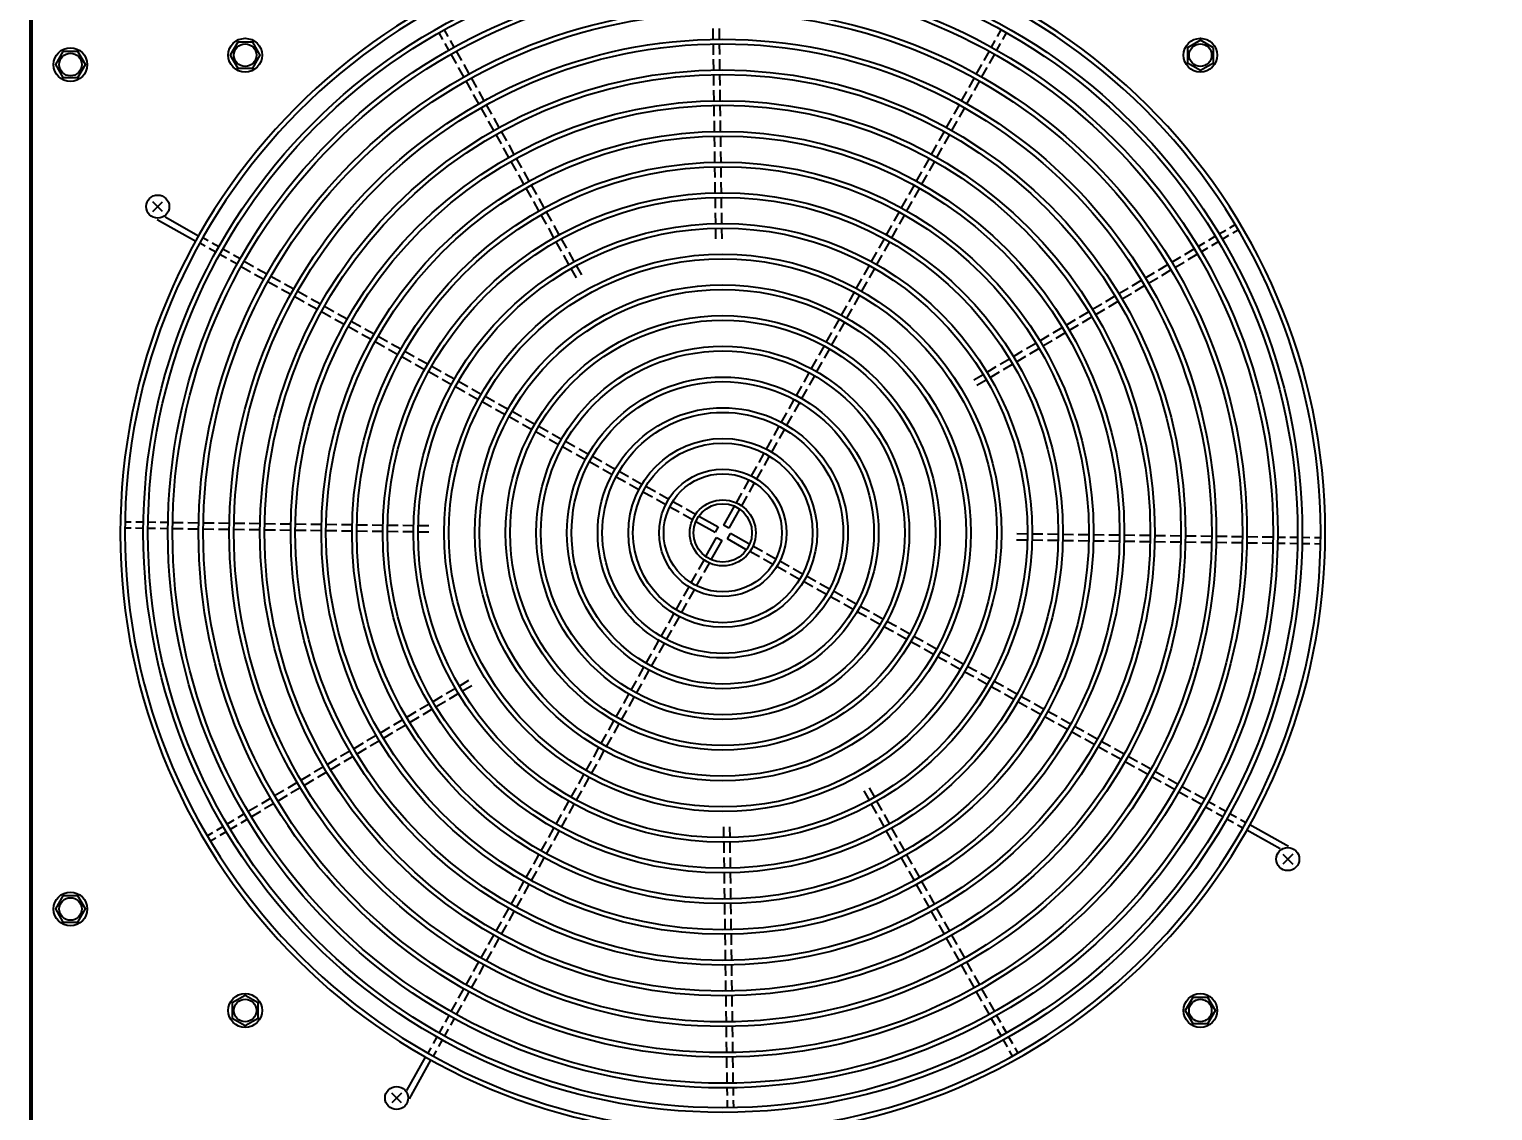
# Model space of a CAD drawing. Header units: millimetres. Extents: x -15161 to 10473752, y -72817 to 33960.
# Drawn here: x 73892.4 to 73987.8, y -45313.4 to -45243 of the extents above; entities that cross this region are included whole.
import ezdxf
from ezdxf import colors
from ezdxf.entities.mleader import LeaderData, LeaderLine
from ezdxf.enums import TextEntityAlignment as Align
from ezdxf.math import Vec2, Vec3

# ---------------------------------------------------------------- set-up
doc = ezdxf.new("R2010")
doc.units = ezdxf.units.MM
doc.styles.get("Standard").update_dxf_attribs({"font": 'arial.ttf'})

# ---------------------------------------------------------------- blocks, each defined once
blk = doc.blocks.new('NAILU')
at = {"linetype": 'ByBlock'}
for p, q in [((1.06, -1.06), (-1.06, 1.06)), ((-1.06, -1.06), (1.06, 1.06))]:
    blk.add_line(p, q, dxfattribs=at)
blk.add_circle((0, 0), 2.5, dxfattribs=at)
blk = doc.blocks.new('機組圖灰底')
at = {"color": 8}
for p, q in [((82695.561, -33417.674), (82695.561, -33327.874)), ((82695.681, -33417.654), (82695.681, -33327.894)), ((82722.796, -33343.441), (82722.552, -33343.005)), ((82740.065, -33343.63), (82740.056, -33342.93)), ((82740.465, -33343.625), (82740.456, -33342.925)), ((82758.567, -33343.442), (82758.811, -33343.006)), ((82722.447, -33343.637), (82722.203, -33343.2)), ((82722.838, -33344.335), (82722.594, -33343.898)), ((82723.187, -33344.139), (82722.943, -33343.703)), ((82740.078, -33344.63), (82740.069, -33343.93)), ((82740.478, -33344.625), (82740.468, -33343.925)), ((82758.176, -33344.14), (82758.42, -33343.704)), ((82758.525, -33344.335), (82758.769, -33343.899)), ((82758.916, -33343.638), (82759.16, -33343.201)), ((82723.327, -33345.207), (82722.985, -33344.596)), ((82723.676, -33345.012), (82723.334, -33344.401)), ((82740.091, -33345.63), (82740.081, -33344.93)), ((82740.49, -33345.625), (82740.481, -33344.925)), ((82758.028, -33344.401), (82757.685, -33345.012)), ((82758.377, -33344.596), (82758.034, -33345.207)), ((82723.816, -33346.08), (82723.473, -33345.469)), ((82724.165, -33345.884), (82723.822, -33345.273)), ((82740.103, -33346.63), (82740.094, -33345.93)), ((82740.503, -33346.625), (82740.494, -33345.925)), ((82757.539, -33345.273), (82757.197, -33345.884)), ((82757.888, -33345.469), (82757.546, -33346.08)), ((82724.304, -33346.952), (82723.962, -33346.341)), ((82724.653, -33346.756), (82724.311, -33346.146)), ((82757.05, -33346.146), (82756.708, -33346.756)), ((82757.399, -33346.341), (82757.057, -33346.952)), ((82724.793, -33347.824), (82724.451, -33347.214)), ((82725.142, -33347.629), (82724.8, -33347.018)), ((82740.116, -33347.63), (82740.107, -33346.93)), ((82740.516, -33347.625), (82740.507, -33346.925)), ((82756.561, -33347.018), (82756.219, -33347.629)), ((82756.91, -33347.214), (82756.568, -33347.824)), ((82725.282, -33348.697), (82724.94, -33348.086)), ((82725.631, -33348.501), (82725.289, -33347.891)), ((82726.12, -33349.374), (82725.777, -33348.763)), ((82740.129, -33348.63), (82740.12, -33347.93)), ((82740.529, -33348.625), (82740.52, -33347.925)), ((82755.584, -33348.763), (82755.242, -33349.374)), ((82756.073, -33347.891), (82755.73, -33348.501)), ((82756.422, -33348.086), (82756.079, -33348.697)), ((82725.771, -33349.569), (82725.428, -33348.959)), ((82726.608, -33350.246), (82726.266, -33349.636)), ((82740.142, -33349.63), (82740.133, -33348.93)), ((82740.542, -33349.625), (82740.533, -33348.925)), ((82755.095, -33349.636), (82754.753, -33350.246)), ((82755.933, -33348.959), (82755.591, -33349.569)), ((82726.259, -33350.442), (82725.917, -33349.831)), ((82726.748, -33351.314), (82726.406, -33350.703)), ((82727.097, -33351.119), (82726.755, -33350.508)), ((82740.155, -33350.63), (82740.146, -33349.93)), ((82740.555, -33350.625), (82740.546, -33349.925)), ((82754.606, -33350.508), (82754.264, -33351.119)), ((82754.955, -33350.703), (82754.613, -33351.314)), ((82755.444, -33349.831), (82755.102, -33350.442)), ((82727.237, -33352.187), (82726.895, -33351.576)), ((82727.586, -33351.991), (82727.244, -33351.38)), ((82740.168, -33351.63), (82740.159, -33350.93)), ((82740.568, -33351.625), (82740.559, -33350.925)), ((82754.118, -33351.38), (82753.775, -33351.991)), ((82754.466, -33351.576), (82754.124, -33352.187)), ((82727.726, -33353.059), (82727.384, -33352.448)), ((82728.075, -33352.864), (82727.732, -33352.253)), ((82740.181, -33352.63), (82740.172, -33351.93)), ((82740.581, -33352.625), (82740.572, -33351.925)), ((82753.629, -33352.253), (82753.287, -33352.864)), ((82753.978, -33352.448), (82753.636, -33353.059)), ((82728.214, -33353.932), (82727.872, -33353.321)), ((82728.563, -33353.736), (82728.221, -33353.125)), ((82740.194, -33353.63), (82740.185, -33352.93)), ((82740.594, -33353.625), (82740.585, -33352.925)), ((82753.14, -33353.125), (82752.798, -33353.736)), ((82753.489, -33353.321), (82753.147, -33353.932)), ((82728.703, -33354.804), (82728.361, -33354.193)), ((82729.052, -33354.608), (82728.71, -33353.998)), ((82740.207, -33354.63), (82740.198, -33353.93)), ((82740.607, -33354.625), (82740.598, -33353.925)), ((82752.651, -33353.998), (82752.309, -33354.608)), ((82753, -33354.193), (82752.658, -33354.804)), ((82703.822, -33355.355), (82706.341, -33356.766)), ((82704.36, -33355.198), (82706.536, -33356.417)), ((82729.192, -33355.676), (82728.85, -33355.066)), ((82729.541, -33355.481), (82729.199, -33354.87)), ((82740.22, -33355.63), (82740.211, -33354.93)), ((82740.62, -33355.625), (82740.611, -33354.925)), ((82752.162, -33354.87), (82751.82, -33355.481)), ((82752.511, -33355.066), (82752.169, -33355.676)), ((82729.681, -33356.549), (82729.339, -33355.938)), ((82730.03, -33356.353), (82729.688, -33355.743)), ((82740.233, -33356.63), (82740.224, -33355.93)), ((82740.633, -33356.625), (82740.624, -33355.925)), ((82751.674, -33355.743), (82751.332, -33356.353)), ((82752.023, -33355.938), (82751.681, -33356.549)), ((82773.023, -33356.305), (82773.452, -33356.049)), ((82773.227, -33356.649), (82773.657, -33356.393)), ((82773.71, -33355.896), (82774.054, -33355.691)), ((82773.915, -33356.24), (82774.258, -33356.035)), ((82706.952, -33357.106), (82706.603, -33356.911)), ((82707.148, -33356.757), (82706.799, -33356.562)), ((82707.65, -33357.497), (82707.214, -33357.253)), ((82707.846, -33357.148), (82707.41, -33356.904)), ((82708.544, -33357.539), (82708.107, -33357.295)), ((82730.17, -33357.421), (82729.827, -33356.811)), ((82730.518, -33357.226), (82730.176, -33356.615)), ((82751.185, -33356.615), (82750.843, -33357.226)), ((82751.534, -33356.811), (82751.192, -33357.421)), ((82770.789, -33357.635), (82771.39, -33357.278)), ((82771.647, -33357.123), (82772.077, -33356.867)), ((82771.852, -33357.467), (82772.282, -33357.211)), ((82772.335, -33356.714), (82772.765, -33356.458)), ((82772.539, -33357.058), (82772.969, -33356.802)), ((82708.348, -33357.888), (82707.912, -33357.644)), ((82709.046, -33358.279), (82708.61, -33358.035)), ((82709.242, -33357.93), (82708.805, -33357.686)), ((82709.503, -33358.079), (82710.113, -33358.421)), ((82730.658, -33358.294), (82730.316, -33357.683)), ((82731.007, -33358.098), (82730.665, -33357.488)), ((82731.496, -33358.971), (82731.154, -33358.36)), ((82750.207, -33358.36), (82749.865, -33358.971)), ((82750.696, -33357.488), (82750.354, -33358.098)), ((82751.045, -33357.683), (82750.703, -33358.294)), ((82769.07, -33358.658), (82769.671, -33358.3)), ((82769.929, -33358.147), (82770.531, -33357.789)), ((82770.134, -33358.49), (82770.735, -33358.133)), ((82770.993, -33357.979), (82771.595, -33357.621)), ((82709.307, -33358.428), (82709.918, -33358.77)), ((82710.179, -33358.916), (82710.79, -33359.258)), ((82710.375, -33358.567), (82710.986, -33358.909)), ((82711.247, -33359.056), (82711.858, -33359.398)), ((82731.147, -33359.166), (82730.805, -33358.556)), ((82749.719, -33359.232), (82749.376, -33359.843)), ((82750.556, -33358.556), (82750.214, -33359.166)), ((82768.21, -33359.169), (82768.812, -33358.811)), ((82768.415, -33359.513), (82769.016, -33359.155)), ((82769.274, -33359.002), (82769.876, -33358.644)), ((82711.052, -33359.405), (82711.663, -33359.747)), ((82711.924, -33359.894), (82712.535, -33360.236)), ((82712.12, -33359.545), (82712.731, -33359.887)), ((82712.992, -33360.034), (82713.603, -33360.376)), ((82749.23, -33360.105), (82748.888, -33360.716)), ((82750.068, -33359.428), (82749.725, -33360.039)), ((82766.491, -33360.191), (82767.093, -33359.834)), ((82766.696, -33360.535), (82767.297, -33360.177)), ((82767.351, -33359.68), (82767.952, -33359.322)), ((82767.555, -33360.024), (82768.157, -33359.666)), ((82712.797, -33360.383), (82713.407, -33360.725)), ((82713.669, -33360.871), (82714.28, -33361.213)), ((82713.865, -33360.522), (82714.475, -33360.864)), ((82714.737, -33361.011), (82715.348, -33361.353)), ((82748.741, -33360.977), (82748.399, -33361.588)), ((82749.09, -33361.173), (82748.748, -33361.784)), ((82749.579, -33360.3), (82749.237, -33360.911)), ((82764.772, -33361.214), (82765.374, -33360.856)), ((82764.977, -33361.557), (82765.578, -33361.2)), ((82765.632, -33360.703), (82766.233, -33360.345)), ((82765.836, -33361.046), (82766.438, -33360.688)), ((82714.542, -33361.36), (82715.152, -33361.702)), ((82715.414, -33361.849), (82716.025, -33362.191)), ((82715.61, -33361.5), (82716.22, -33361.842)), ((82716.482, -33361.989), (82717.093, -33362.331)), ((82748.252, -33361.85), (82747.91, -33362.461)), ((82748.601, -33362.045), (82748.259, -33362.656)), ((82763.053, -33362.236), (82763.655, -33361.878)), ((82763.913, -33361.725), (82764.514, -33361.367)), ((82764.117, -33362.069), (82764.719, -33361.711)), ((82716.287, -33362.338), (82716.897, -33362.68)), ((82717.159, -33362.826), (82717.77, -33363.168)), ((82717.354, -33362.477), (82717.965, -33362.82)), ((82718.227, -33362.966), (82718.838, -33363.308)), ((82747.763, -33362.722), (82747.421, -33363.333)), ((82748.112, -33362.918), (82747.77, -33363.529)), ((82761.334, -33363.258), (82761.936, -33362.901)), ((82762.194, -33362.747), (82762.795, -33362.389)), ((82762.398, -33363.091), (82763, -33362.733)), ((82763.258, -33362.58), (82763.859, -33362.222)), ((82718.031, -33363.315), (82718.642, -33363.657)), ((82718.904, -33363.804), (82719.515, -33364.146)), ((82719.099, -33363.455), (82719.71, -33363.797)), ((82719.972, -33363.944), (82720.583, -33364.286)), ((82747.275, -33363.595), (82746.932, -33364.206)), ((82747.624, -33363.79), (82747.281, -33364.401)), ((82759.615, -33364.281), (82760.217, -33363.923)), ((82760.475, -33363.77), (82761.076, -33363.412)), ((82760.679, -33364.113), (82761.281, -33363.756)), ((82761.539, -33363.602), (82762.14, -33363.244)), ((82719.776, -33364.293), (82720.387, -33364.635)), ((82720.649, -33364.781), (82721.259, -33365.124)), ((82720.844, -33364.432), (82721.455, -33364.775)), ((82721.717, -33364.921), (82722.327, -33365.263)), ((82746.786, -33364.467), (82746.444, -33365.078)), ((82747.135, -33364.663), (82746.793, -33365.274)), ((82757.896, -33365.303), (82758.498, -33364.945)), ((82758.756, -33364.792), (82759.357, -33364.434)), ((82758.96, -33365.136), (82759.562, -33364.778)), ((82759.82, -33364.625), (82760.421, -33364.267)), ((82721.521, -33365.27), (82722.132, -33365.612)), ((82722.394, -33365.759), (82723.004, -33366.101)), ((82722.589, -33365.41), (82723.2, -33365.752)), ((82723.462, -33365.899), (82724.072, -33366.241)), ((82746.297, -33365.34), (82745.955, -33365.951)), ((82746.646, -33365.536), (82746.304, -33366.146)), ((82757.037, -33365.814), (82757.638, -33365.456)), ((82757.241, -33366.158), (82757.843, -33365.8)), ((82758.101, -33365.647), (82758.702, -33365.289)), ((82723.266, -33366.248), (82723.877, -33366.59)), ((82724.139, -33366.737), (82724.749, -33367.079)), ((82724.334, -33366.388), (82724.945, -33366.73)), ((82725.207, -33366.876), (82725.817, -33367.218)), ((82745.808, -33366.213), (82745.466, -33366.823)), ((82746.157, -33366.408), (82745.815, -33367.019)), ((82725.011, -33367.225), (82725.622, -33367.567)), ((82725.884, -33367.714), (82726.494, -33368.056)), ((82726.079, -33367.365), (82726.69, -33367.707)), ((82726.952, -33367.854), (82727.562, -33368.196)), ((82745.319, -33367.085), (82744.977, -33367.696)), ((82745.668, -33367.281), (82745.326, -33367.891)), ((82726.756, -33368.203), (82727.367, -33368.545)), ((82727.629, -33368.692), (82728.239, -33369.034)), ((82727.824, -33368.343), (82728.435, -33368.685)), ((82728.697, -33368.832), (82729.307, -33369.174)), ((82744.342, -33368.83), (82743.999, -33369.441)), ((82744.83, -33367.958), (82744.488, -33368.569)), ((82745.179, -33368.153), (82744.837, -33368.764)), ((82728.501, -33369.18), (82729.112, -33369.523)), ((82729.374, -33369.669), (82729.984, -33370.011)), ((82729.569, -33369.32), (82730.18, -33369.662)), ((82743.853, -33369.703), (82743.51, -33370.314)), ((82744.691, -33369.026), (82744.348, -33369.637)), ((82730.246, -33370.158), (82730.857, -33370.5)), ((82730.442, -33369.809), (82731.052, -33370.151)), ((82731.119, -33370.647), (82731.73, -33370.989)), ((82731.314, -33370.298), (82731.925, -33370.64)), ((82743.364, -33370.576), (82743.021, -33371.187)), ((82744.202, -33369.899), (82743.859, -33370.51)), ((82731.991, -33371.136), (82732.602, -33371.478)), ((82732.187, -33370.787), (82732.798, -33371.129)), ((82732.864, -33371.625), (82733.475, -33371.967)), ((82733.059, -33371.276), (82733.67, -33371.618)), ((82742.875, -33371.449), (82742.532, -33372.06)), ((82743.224, -33371.645), (82742.881, -33372.256)), ((82743.713, -33370.772), (82743.37, -33371.383)), ((82733.737, -33372.114), (82734.347, -33372.456)), ((82733.932, -33371.765), (82734.543, -33372.107)), ((82734.609, -33372.602), (82735.22, -33372.945)), ((82734.805, -33372.253), (82735.416, -33372.596)), ((82742.385, -33372.322), (82742.043, -33372.934)), ((82742.734, -33372.518), (82742.392, -33373.13)), ((82735.482, -33373.091), (82736.093, -33373.434)), ((82735.678, -33372.742), (82736.289, -33373.085)), ((82736.355, -33373.581), (82736.967, -33373.923)), ((82736.551, -33373.232), (82737.162, -33373.574)), ((82741.896, -33373.196), (82741.552, -33373.809)), ((82742.245, -33373.392), (82741.901, -33374.005)), ((82737.229, -33374.07), (82737.84, -33374.413)), ((82737.424, -33373.721), (82738.036, -33374.064)), ((82738.103, -33374.559), (82738.715, -33374.903)), ((82738.298, -33374.211), (82738.911, -33374.554)), ((82741.405, -33374.072), (82740.73, -33375.277)), ((82741.754, -33374.268), (82741.079, -33375.472)), ((82702.132, -33375.474), (82701.732, -33375.469)), ((82702.137, -33375.074), (82701.737, -33375.069)), ((82702.932, -33375.484), (82702.432, -33375.478)), ((82702.937, -33375.084), (82702.437, -33375.078)), ((82703.732, -33375.495), (82703.232, -33375.488)), ((82703.737, -33375.095), (82703.237, -33375.088)), ((82704.532, -33375.505), (82704.032, -33375.499)), ((82704.537, -33375.105), (82704.037, -33375.099)), ((82705.532, -33375.52), (82704.832, -33375.511)), ((82705.537, -33375.12), (82704.837, -33375.111)), ((82706.531, -33375.533), (82705.832, -33375.524)), ((82706.537, -33375.133), (82705.837, -33375.124)), ((82707.537, -33375.146), (82706.837, -33375.136)), ((82708.537, -33375.158), (82707.837, -33375.149)), ((82709.536, -33375.171), (82708.837, -33375.162)), ((82710.536, -33375.184), (82709.836, -33375.175)), ((82711.536, -33375.197), (82710.836, -33375.188)), ((82712.536, -33375.21), (82711.836, -33375.201)), ((82713.536, -33375.223), (82712.836, -33375.214)), ((82714.536, -33375.236), (82713.836, -33375.227)), ((82715.536, -33375.249), (82714.836, -33375.24)), ((82716.536, -33375.262), (82715.836, -33375.253)), ((82717.536, -33375.275), (82716.836, -33375.266)), ((82718.536, -33375.288), (82717.836, -33375.279)), ((82719.536, -33375.301), (82718.836, -33375.292)), ((82720.536, -33375.314), (82719.836, -33375.305)), ((82721.536, -33375.327), (82720.836, -33375.318)), ((82738.978, -33375.05), (82740.183, -33375.725)), ((82739.174, -33374.701), (82740.379, -33375.376)), ((82740.379, -33375.376), (82740.183, -33375.725)), ((82741.079, -33375.472), (82740.73, -33375.277)), ((82707.531, -33375.546), (82706.831, -33375.536)), ((82708.531, -33375.558), (82707.831, -33375.549)), ((82709.531, -33375.571), (82708.831, -33375.562)), ((82710.531, -33375.584), (82709.831, -33375.575)), ((82711.531, -33375.597), (82710.831, -33375.588)), ((82712.531, -33375.61), (82711.831, -33375.601)), ((82713.531, -33375.623), (82712.831, -33375.614)), ((82714.531, -33375.636), (82713.831, -33375.627)), ((82715.531, -33375.649), (82714.831, -33375.64)), ((82716.531, -33375.662), (82715.831, -33375.653)), ((82717.531, -33375.675), (82716.831, -33375.666)), ((82718.531, -33375.688), (82717.831, -33375.679)), ((82719.531, -33375.701), (82718.831, -33375.692)), ((82720.531, -33375.714), (82719.831, -33375.705)), ((82721.531, -33375.727), (82720.831, -33375.718)), ((82739.607, -33377.281), (82740.282, -33376.077)), ((82739.956, -33377.477), (82740.631, -33376.272)), ((82740.282, -33376.077), (82740.631, -33376.272)), ((82740.983, -33376.173), (82741.178, -33375.824)), ((82742.187, -33376.848), (82740.983, -33376.173)), ((82742.383, -33376.499), (82741.178, -33375.824)), ((82759.825, -33376.222), (82760.525, -33376.231)), ((82759.831, -33375.822), (82760.531, -33375.831)), ((82760.825, -33376.235), (82761.525, -33376.244)), ((82760.831, -33375.835), (82761.531, -33375.844)), ((82761.825, -33376.248), (82762.525, -33376.257)), ((82761.83, -33375.848), (82762.53, -33375.857)), ((82762.825, -33376.261), (82763.525, -33376.27)), ((82762.83, -33375.861), (82763.53, -33375.87)), ((82763.825, -33376.274), (82764.525, -33376.283)), ((82763.83, -33375.874), (82764.53, -33375.883)), ((82764.825, -33376.287), (82765.525, -33376.296)), ((82764.83, -33375.887), (82765.53, -33375.896)), ((82765.825, -33376.3), (82766.525, -33376.309)), ((82765.83, -33375.9), (82766.53, -33375.909)), ((82766.825, -33376.313), (82767.525, -33376.322)), ((82766.83, -33375.913), (82767.53, -33375.922)), ((82767.825, -33376.326), (82768.525, -33376.335)), ((82767.83, -33375.926), (82768.53, -33375.935)), ((82768.825, -33376.339), (82769.525, -33376.348)), ((82768.83, -33375.939), (82769.53, -33375.948)), ((82769.825, -33376.352), (82770.525, -33376.361)), ((82769.83, -33375.952), (82770.53, -33375.961)), ((82770.825, -33376.365), (82771.525, -33376.374)), ((82770.83, -33375.965), (82771.53, -33375.974)), ((82771.825, -33376.378), (82772.525, -33376.387)), ((82771.83, -33375.978), (82772.53, -33375.987)), ((82772.825, -33376.39), (82773.525, -33376.4)), ((82772.83, -33375.991), (82773.53, -33376)), ((82773.825, -33376.403), (82774.525, -33376.412)), ((82773.83, -33376.003), (82774.53, -33376.013)), ((82774.825, -33376.416), (82775.525, -33376.425)), ((82774.83, -33376.016), (82775.53, -33376.025)), ((82775.825, -33376.429), (82776.524, -33376.438)), ((82775.83, -33376.029), (82776.53, -33376.038)), ((82776.824, -33376.444), (82777.324, -33376.45)), ((82776.83, -33376.044), (82777.33, -33376.05)), ((82777.624, -33376.454), (82778.124, -33376.461)), ((82777.63, -33376.054), (82778.13, -33376.061)), ((82778.424, -33376.465), (82778.924, -33376.471)), ((82778.43, -33376.065), (82778.929, -33376.071)), ((82779.224, -33376.475), (82779.624, -33376.48)), ((82779.229, -33376.075), (82779.629, -33376.08)), ((82743.063, -33377.338), (82742.45, -33376.995)), ((82743.259, -33376.99), (82742.646, -33376.646)), ((82744.133, -33377.479), (82743.521, -33377.136)), ((82739.117, -33378.157), (82739.46, -33377.544)), ((82739.466, -33378.353), (82739.809, -33377.74)), ((82743.937, -33377.828), (82743.325, -33377.485)), ((82744.811, -33378.317), (82744.199, -33377.975)), ((82745.006, -33377.968), (82744.395, -33377.626)), ((82745.879, -33378.458), (82745.268, -33378.115)), ((82738.138, -33379.904), (82738.48, -33379.293)), ((82738.627, -33379.031), (82738.97, -33378.419)), ((82738.976, -33379.227), (82739.319, -33378.615)), ((82745.684, -33378.807), (82745.072, -33378.464)), ((82746.556, -33379.296), (82745.945, -33378.953)), ((82746.752, -33378.947), (82746.141, -33378.604)), ((82747.625, -33379.435), (82747.014, -33379.093)), ((82737.649, -33380.777), (82737.991, -33380.166)), ((82738.487, -33380.1), (82738.829, -33379.489)), ((82747.429, -33379.784), (82746.818, -33379.442)), ((82748.302, -33380.273), (82747.691, -33379.931)), ((82748.497, -33379.924), (82747.886, -33379.582)), ((82749.37, -33380.413), (82748.759, -33380.071)), ((82737.16, -33381.65), (82737.502, -33381.039)), ((82737.509, -33381.846), (82737.851, -33381.235)), ((82737.998, -33380.973), (82738.34, -33380.362)), ((82749.174, -33380.762), (82748.564, -33380.42)), ((82750.047, -33381.251), (82749.436, -33380.909)), ((82750.243, -33380.902), (82749.632, -33380.56)), ((82751.115, -33381.391), (82750.504, -33381.049)), ((82736.671, -33382.523), (82737.013, -33381.912)), ((82737.02, -33382.719), (82737.362, -33382.108)), ((82750.92, -33381.74), (82750.309, -33381.398)), ((82751.792, -33382.229), (82751.181, -33381.887)), ((82751.988, -33381.88), (82751.377, -33381.538)), ((82752.86, -33382.369), (82752.249, -33382.026)), ((82736.182, -33383.396), (82736.524, -33382.785)), ((82736.531, -33383.591), (82736.873, -33382.98)), ((82752.665, -33382.717), (82752.054, -33382.375)), ((82753.537, -33383.206), (82752.926, -33382.864)), ((82753.733, -33382.857), (82753.122, -33382.515)), ((82754.605, -33383.346), (82753.994, -33383.004)), ((82735.693, -33384.268), (82736.035, -33383.658)), ((82736.042, -33384.464), (82736.384, -33383.853)), ((82754.41, -33383.695), (82753.799, -33383.353)), ((82755.282, -33384.184), (82754.671, -33383.842)), ((82755.478, -33383.835), (82754.867, -33383.493)), ((82756.35, -33384.324), (82755.739, -33383.982)), ((82735.204, -33385.141), (82735.546, -33384.53)), ((82735.553, -33385.336), (82735.895, -33384.726)), ((82756.155, -33384.673), (82755.544, -33384.331)), ((82757.027, -33385.161), (82756.416, -33384.819)), ((82757.223, -33384.812), (82756.612, -33384.47)), ((82758.095, -33385.301), (82757.484, -33384.959)), ((82723.261, -33385.902), (82722.659, -33386.26)), ((82724.12, -33385.391), (82723.519, -33385.749)), ((82724.325, -33385.735), (82723.723, -33386.092)), ((82734.715, -33386.013), (82735.057, -33385.403)), ((82735.064, -33386.209), (82735.406, -33385.598)), ((82757.9, -33385.65), (82757.289, -33385.308)), ((82758.772, -33386.139), (82758.161, -33385.797)), ((82758.968, -33385.79), (82758.357, -33385.448)), ((82759.84, -33386.279), (82759.229, -33385.937)), ((82721.542, -33386.924), (82720.94, -33387.282)), ((82722.401, -33386.413), (82721.799, -33386.771)), ((82722.606, -33386.757), (82722.004, -33387.115)), ((82723.465, -33386.246), (82722.863, -33386.604)), ((82734.226, -33386.886), (82734.569, -33386.275)), ((82734.575, -33387.082), (82734.918, -33386.471)), ((82759.645, -33386.628), (82759.034, -33386.286)), ((82760.517, -33387.117), (82759.906, -33386.774)), ((82760.712, -33386.768), (82760.102, -33386.425)), ((82761.585, -33387.256), (82760.974, -33386.914)), ((82720.682, -33387.436), (82720.08, -33387.793)), ((82720.887, -33387.779), (82720.285, -33388.137)), ((82721.746, -33387.268), (82721.144, -33387.626)), ((82733.738, -33387.759), (82734.08, -33387.148)), ((82734.087, -33387.954), (82734.429, -33387.343)), ((82761.389, -33387.605), (82760.779, -33387.263)), ((82762.262, -33388.094), (82761.651, -33387.752)), ((82762.457, -33387.745), (82761.847, -33387.403)), ((82763.33, -33388.234), (82762.719, -33387.892)), ((82718.963, -33388.458), (82718.361, -33388.816)), ((82719.168, -33388.802), (82718.566, -33389.16)), ((82719.823, -33387.947), (82719.221, -33388.305)), ((82720.027, -33388.291), (82719.425, -33388.648)), ((82733.249, -33388.631), (82733.591, -33388.02)), ((82733.598, -33388.827), (82733.94, -33388.216)), ((82763.134, -33388.583), (82762.524, -33388.241)), ((82764.007, -33389.072), (82763.396, -33388.729)), ((82764.202, -33388.723), (82763.592, -33388.38)), ((82765.075, -33389.211), (82764.464, -33388.869)), ((82717.244, -33389.48), (82716.642, -33389.838)), ((82717.449, -33389.824), (82716.847, -33390.182)), ((82718.104, -33388.969), (82717.502, -33389.327)), ((82718.308, -33389.313), (82717.706, -33389.671)), ((82732.271, -33390.376), (82732.613, -33389.765)), ((82732.76, -33389.504), (82733.102, -33388.893)), ((82733.109, -33389.699), (82733.451, -33389.088)), ((82764.879, -33389.56), (82764.269, -33389.218)), ((82765.752, -33390.049), (82765.141, -33389.707)), ((82765.947, -33389.7), (82765.336, -33389.358)), ((82715.525, -33390.503), (82714.923, -33390.861)), ((82716.385, -33389.992), (82715.783, -33390.349)), ((82716.589, -33390.335), (82715.987, -33390.693)), ((82731.782, -33391.249), (82732.125, -33390.638)), ((82732.62, -33390.572), (82732.962, -33389.961)), ((82766.624, -33390.538), (82766.013, -33390.196)), ((82766.82, -33390.189), (82766.209, -33389.847)), ((82767.497, -33391.027), (82766.886, -33390.685)), ((82767.692, -33390.678), (82767.081, -33390.336)), ((82713.806, -33391.525), (82713.204, -33391.883)), ((82714.666, -33391.014), (82714.064, -33391.372)), ((82714.87, -33391.358), (82714.268, -33391.715)), ((82715.73, -33390.846), (82715.128, -33391.204)), ((82731.294, -33392.121), (82731.636, -33391.51)), ((82731.643, -33392.316), (82731.985, -33391.706)), ((82732.131, -33391.444), (82732.474, -33390.833)), ((82768.369, -33391.515), (82767.758, -33391.173)), ((82768.564, -33391.166), (82767.954, -33390.824)), ((82769.241, -33392.004), (82768.631, -33391.662)), ((82769.437, -33391.655), (82768.826, -33391.313)), ((82712.087, -33392.547), (82711.485, -33392.905)), ((82712.947, -33392.036), (82712.345, -33392.394)), ((82713.151, -33392.38), (82712.549, -33392.738)), ((82714.011, -33391.869), (82713.409, -33392.227)), ((82730.805, -33392.993), (82731.147, -33392.383)), ((82731.154, -33393.189), (82731.496, -33392.578)), ((82749.865, -33392.578), (82750.207, -33393.189)), ((82750.214, -33392.383), (82750.556, -33392.993)), ((82770.114, -33392.493), (82769.503, -33392.151)), ((82770.309, -33392.144), (82769.699, -33391.802)), ((82770.986, -33392.982), (82770.376, -33392.64)), ((82771.182, -33392.633), (82770.571, -33392.291)), ((82710.368, -33393.57), (82709.766, -33393.928)), ((82711.228, -33393.059), (82710.626, -33393.416)), ((82711.432, -33393.402), (82710.83, -33393.76)), ((82712.292, -33392.891), (82711.69, -33393.249)), ((82730.316, -33393.866), (82730.658, -33393.255)), ((82730.665, -33394.061), (82731.007, -33393.451)), ((82750.354, -33393.451), (82750.696, -33394.061)), ((82750.703, -33393.255), (82751.045, -33393.866)), ((82771.859, -33393.47), (82771.248, -33393.128)), ((82772.054, -33393.121), (82771.444, -33392.779)), ((82772.12, -33393.619), (82772.556, -33393.863)), ((82772.315, -33393.27), (82772.751, -33393.514)), ((82708.82, -33394.488), (82708.39, -33394.744)), ((82709.508, -33394.079), (82709.078, -33394.335)), ((82709.712, -33394.423), (82709.282, -33394.679)), ((82710.573, -33393.914), (82709.971, -33394.271)), ((82729.827, -33394.738), (82730.17, -33394.128)), ((82730.176, -33394.934), (82730.518, -33394.323)), ((82750.843, -33394.323), (82751.185, -33394.934)), ((82751.192, -33394.128), (82751.534, -33394.738)), ((82772.818, -33394.01), (82773.254, -33394.254)), ((82773.013, -33393.661), (82773.449, -33393.905)), ((82773.516, -33394.401), (82773.952, -33394.645)), ((82773.711, -33394.052), (82774.147, -33394.296)), ((82774.409, -33394.443), (82774.758, -33394.638)), ((82707.445, -33395.306), (82707.101, -33395.511)), ((82708.132, -33394.897), (82707.703, -33395.153)), ((82708.337, -33395.241), (82707.907, -33395.497)), ((82709.025, -33394.832), (82708.595, -33395.088)), ((82729.339, -33395.611), (82729.681, -33395)), ((82729.688, -33395.806), (82730.03, -33395.196)), ((82740.728, -33394.924), (82740.737, -33395.624)), ((82741.128, -33394.919), (82741.137, -33395.619)), ((82751.332, -33395.196), (82751.674, -33395.806)), ((82751.681, -33395), (82752.023, -33395.611)), ((82774.213, -33394.792), (82774.562, -33394.987)), ((82777.001, -33396.351), (82774.825, -33395.132)), ((82777.539, -33396.194), (82775.021, -33394.783)), ((82707.649, -33395.65), (82707.306, -33395.854)), ((82728.85, -33396.483), (82729.192, -33395.873)), ((82729.199, -33396.679), (82729.541, -33396.068)), ((82740.741, -33395.924), (82740.75, -33396.624)), ((82741.141, -33395.919), (82741.15, -33396.619)), ((82751.82, -33396.068), (82752.162, -33396.679)), ((82752.169, -33395.873), (82752.511, -33396.483)), ((82728.361, -33397.356), (82728.703, -33396.745)), ((82728.71, -33397.551), (82729.052, -33396.941)), ((82740.754, -33396.924), (82740.763, -33397.624)), ((82741.154, -33396.919), (82741.163, -33397.619)), ((82752.309, -33396.941), (82752.651, -33397.551)), ((82752.658, -33396.745), (82753, -33397.356)), ((82777.808, -33396.708), (82777.172, -33397.344)), ((82777.172, -33396.708), (82777.808, -33397.344)), ((82727.872, -33398.228), (82728.214, -33397.617)), ((82728.221, -33398.424), (82728.563, -33397.813)), ((82740.767, -33397.924), (82740.776, -33398.624)), ((82741.167, -33397.919), (82741.176, -33398.619)), ((82752.798, -33397.813), (82753.14, -33398.424)), ((82753.147, -33397.617), (82753.489, -33398.228)), ((82727.384, -33399.101), (82727.726, -33398.49)), ((82727.732, -33399.296), (82728.075, -33398.685)), ((82740.78, -33398.924), (82740.789, -33399.624)), ((82741.18, -33398.919), (82741.189, -33399.619)), ((82753.287, -33398.685), (82753.629, -33399.296)), ((82753.636, -33398.49), (82753.978, -33399.101)), ((82726.406, -33400.846), (82726.748, -33400.235)), ((82726.895, -33399.973), (82727.237, -33399.362)), ((82727.244, -33400.169), (82727.586, -33399.558)), ((82740.793, -33399.924), (82740.802, -33400.624)), ((82741.193, -33399.919), (82741.202, -33400.619)), ((82753.775, -33399.558), (82754.118, -33400.169)), ((82754.124, -33399.362), (82754.466, -33399.973)), ((82754.613, -33400.235), (82754.955, -33400.846)), ((82725.917, -33401.718), (82726.259, -33401.107)), ((82726.755, -33401.041), (82727.097, -33400.43)), ((82740.806, -33400.924), (82740.815, -33401.624)), ((82741.206, -33400.919), (82741.215, -33401.619)), ((82754.264, -33400.43), (82754.606, -33401.041)), ((82755.102, -33401.107), (82755.444, -33401.718)), ((82725.428, -33402.59), (82725.771, -33401.98)), ((82725.777, -33402.786), (82726.12, -33402.175)), ((82726.266, -33401.913), (82726.608, -33401.303)), ((82740.819, -33401.924), (82740.828, -33402.624)), ((82741.219, -33401.919), (82741.228, -33402.619)), ((82754.753, -33401.303), (82755.095, -33401.913)), ((82755.242, -33402.175), (82755.584, -33402.786)), ((82755.591, -33401.98), (82755.933, -33402.59)), ((82724.94, -33403.463), (82725.282, -33402.852)), ((82725.289, -33403.658), (82725.631, -33403.048)), ((82740.832, -33402.924), (82740.841, -33403.624)), ((82741.232, -33402.919), (82741.241, -33403.619)), ((82755.73, -33403.048), (82756.073, -33403.658)), ((82756.079, -33402.852), (82756.422, -33403.463)), ((82724.451, -33404.335), (82724.793, -33403.725)), ((82724.8, -33404.531), (82725.142, -33403.92)), ((82740.845, -33403.924), (82740.854, -33404.624)), ((82741.245, -33403.919), (82741.254, -33404.619)), ((82756.219, -33403.92), (82756.561, -33404.531)), ((82756.568, -33403.725), (82756.91, -33404.335)), ((82723.962, -33405.208), (82724.304, -33404.597)), ((82724.311, -33405.403), (82724.653, -33404.793)), ((82740.858, -33404.924), (82740.867, -33405.624)), ((82741.258, -33404.919), (82741.267, -33405.619)), ((82756.708, -33404.793), (82757.05, -33405.403)), ((82757.057, -33404.597), (82757.399, -33405.208)), ((82723.473, -33406.08), (82723.816, -33405.469)), ((82723.822, -33406.276), (82724.165, -33405.665)), ((82740.871, -33405.924), (82740.88, -33406.624)), ((82741.271, -33405.919), (82741.28, -33406.619)), ((82757.197, -33405.665), (82757.539, -33406.276)), ((82757.546, -33405.469), (82757.888, -33406.08)), ((82722.985, -33406.953), (82723.327, -33406.342)), ((82723.334, -33407.148), (82723.676, -33406.537)), ((82740.884, -33406.924), (82740.893, -33407.624)), ((82741.284, -33406.919), (82741.293, -33407.619)), ((82757.685, -33406.537), (82758.028, -33407.148)), ((82758.034, -33406.342), (82758.377, -33406.953)), ((82722.446, -33407.911), (82722.201, -33408.348)), ((82722.837, -33407.214), (82722.592, -33407.65)), ((82723.186, -33407.409), (82722.941, -33407.845)), ((82740.897, -33407.924), (82740.906, -33408.624)), ((82741.297, -33407.919), (82741.306, -33408.619)), ((82758.174, -33407.41), (82758.419, -33407.846)), ((82758.523, -33407.214), (82758.768, -33407.651)), ((82758.914, -33407.912), (82759.159, -33408.349)), ((82722.055, -33408.609), (82721.81, -33409.046)), ((82722.403, -33408.805), (82722.159, -33409.241)), ((82722.795, -33408.107), (82722.55, -33408.543)), ((82758.565, -33408.108), (82758.81, -33408.544)), ((82758.956, -33408.806), (82759.201, -33409.242)), ((82759.305, -33408.61), (82759.55, -33409.046)), ((82721.663, -33409.307), (82721.468, -33409.656)), ((82722.012, -33409.503), (82721.817, -33409.852)), ((82740.91, -33408.924), (82740.919, -33409.624)), ((82741.31, -33408.919), (82741.319, -33409.618)), ((82759.347, -33409.504), (82759.543, -33409.853)), ((82759.696, -33409.308), (82759.892, -33409.657)), ((82720.104, -33412.095), (82721.323, -33409.919)), ((82720.261, -33412.633), (82721.672, -33410.114)), ((82740.923, -33409.924), (82740.932, -33410.624)), ((82741.323, -33409.918), (82741.332, -33410.618)), ((82740.935, -33410.924), (82740.945, -33411.624)), ((82741.335, -33410.918), (82741.345, -33411.618)), ((82719.747, -33412.902), (82719.111, -33412.265)), ((82719.747, -33412.265), (82719.111, -33412.902)), ((82740.954, -33411.923), (82740.961, -33412.423)), ((82741.354, -33411.918), (82741.361, -33412.418)), ((82740.965, -33412.723), (82740.971, -33413.223)), ((82741.365, -33412.718), (82741.371, -33413.218))]:
    blk.add_line(p, q, dxfattribs=at)
for points in [[(82709.078, -33343.813), (82708.588, -33344.662), (82709.078, -33345.511), (82710.058, -33345.511), (82710.548, -33344.662), (82710.058, -33343.813)], [(82772.642, -33344.172), (82771.793, -33343.682), (82770.945, -33344.172), (82770.945, -33345.152), (82771.793, -33345.642), (82772.642, -33345.152)], [(82697.691, -33344.426), (82697.201, -33345.274), (82697.691, -33346.123), (82698.671, -33346.123), (82699.161, -33345.274), (82698.671, -33344.426)], [(82697.691, -33399.426), (82697.201, -33400.274), (82697.691, -33401.123), (82698.671, -33401.123), (82699.161, -33400.274), (82698.671, -33399.426)], [(82708.719, -33407.377), (82709.568, -33407.867), (82710.417, -33407.377), (82710.417, -33406.397), (82709.568, -33405.907), (82708.719, -33406.397)], [(82772.283, -33407.736), (82772.773, -33406.887), (82772.283, -33406.038), (82771.303, -33406.038), (82770.813, -33406.887), (82771.303, -33407.736)]]:
    blk.add_lwpolyline(points, close=True, dxfattribs=at)
for centre, radius in [((82740.681, -33375.774), 37.75), ((82740.681, -33375.774), 37.45), ((82740.681, -33375.774), 36.15), ((82740.681, -33375.774), 35.85), ((82740.681, -33375.774), 34.15), ((82740.681, -33375.774), 33.85), ((82709.568, -33344.662), 1.1), ((82740.681, -33375.774), 32.15), ((82740.681, -33375.774), 31.85), ((82709.568, -33344.662), 0.735), ((82771.793, -33344.662), 1.1), ((82771.793, -33344.662), 0.735), ((82698.181, -33345.274), 1.1), ((82698.181, -33345.274), 0.735), ((82740.681, -33375.774), 30.15), ((82740.681, -33375.774), 29.85), ((82740.681, -33375.774), 28.15), ((82740.681, -33375.774), 27.85), ((82740.681, -33375.774), 26.15), ((82740.681, -33375.774), 25.85), ((82740.681, -33375.774), 24.15), ((82740.681, -33375.774), 23.85), ((82740.681, -33375.774), 22.15), ((82740.681, -33375.774), 21.85), ((82740.681, -33375.774), 20.15), ((82740.681, -33375.774), 19.85), ((82740.681, -33375.774), 18.15), ((82740.681, -33375.774), 17.85), ((82740.681, -33375.774), 16.15), ((82740.681, -33375.774), 15.85), ((82740.681, -33375.774), 14.15), ((82740.681, -33375.774), 13.85), ((82740.681, -33375.774), 12.15), ((82740.681, -33375.774), 11.85), ((82740.681, -33375.774), 10.15), ((82740.681, -33375.774), 9.85), ((82740.681, -33375.774), 8.15), ((82740.681, -33375.774), 7.85), ((82740.681, -33375.774), 6.15), ((82740.681, -33375.774), 5.85), ((82740.681, -33375.774), 4.15), ((82740.681, -33375.774), 3.85), ((82740.681, -33375.774), 2.15), ((82740.681, -33375.774), 1.9), ((82777.49, -33397.026), 0.75), ((82698.181, -33400.274), 1.1), ((82698.181, -33400.274), 0.735), ((82709.568, -33406.887), 1.1), ((82771.793, -33406.887), 1.1), ((82709.568, -33406.887), 0.735), ((82771.793, -33406.887), 0.735), ((82719.429, -33412.584), 0.75)]:
    blk.add_circle(centre, radius, dxfattribs=at)
for radius, start, end in [(39.25, 271.55685, 271.54581), (38.95, 271.57203, 271.5714)]:
    blk.add_arc((82740.681, -33375.774), radius, start, end, dxfattribs=at)
at = {"color": 8, "xscale": 0.3, "yscale": 0.3, "zscale": 0.3}
blk.add_blockref('NAILU', (82703.871, -33354.523), dxfattribs=at)
blk = doc.blocks.new('_DetailCallout')
at = {"color": 0, "linetype": 'ByBlock', "lineweight": -2, "transparency": 16777216}
blk.add_line((8, 0), (-8, 0), dxfattribs=at)
blk.add_circle((0, 0), 8, dxfattribs=at)
at = {"color": 0, "transparency": 16777216}
for tag, p in [('視圖號碼', (0, 1)), ('圖紙號碼', (0, -6))]:
    blk.add_attdef(tag, text='', height=3, dxfattribs=at).set_placement(p, align=Align.CENTER)

msp = doc.modelspace()

# ---------------------------------------------------------------- block references
at = {"color": 190}
msp.add_blockref('機組圖灰底', (-8803.0592, -11899.9929), dxfattribs=at)

# ---------------------------------------------------------------- leaders
at = {"color": 54}
ml = msp.add_multileader_block('Standard', dxfattribs=at)
ml.set_content('_DetailCallout', color=54, scale=15)
ml.set_attribute('視圖號碼', '冷凍庫', width=0)
ml.set_attribute('圖紙號碼', 'D機', width=0)
ml.set_leader_properties()
ml.build(insert=Vec2(0, 0))
ml.multileader.update_dxf_attribs({"leader_type": 0})
ctx = ml.context
ctx.base_point, ctx.plane_origin = Vec3(74072.6214, -45537.0769), Vec3(74192.6214, -45537.0769)
notes = []
notes.append((ctx, [(0, (0, 0, 0), (0, 0), (1, 0), 1, [])]))
ctx.block.insert = Vec3(74192.6214, -45537.0769)
ml = msp.add_multileader_block('Standard', dxfattribs=at)
ml.set_content('_DetailCallout', color=54, scale=15)
ml.set_attribute('視圖號碼', '冷凍庫', width=0)
ml.set_attribute('圖紙號碼', 'E機', width=0)
ml.set_leader_properties()
ml.build(insert=Vec2(0, 0))
ml.multileader.update_dxf_attribs({"leader_type": 0})
ctx = ml.context
ctx.base_point, ctx.plane_origin = Vec3(74492.8614, -45537.0769), Vec3(74612.8614, -45537.0769)
notes.append((ctx, [(0, (0, 0, 0), (0, 0), (1, 0), 1, [])]))
ctx.block.insert = Vec3(74612.8614, -45537.0769)
at = {"color": 30}
ml = msp.add_multileader_block('Standard', dxfattribs=at)
ml.set_content('_DetailCallout', color=30, scale=15)
ml.set_attribute('視圖號碼', '冷凍庫', width=0)
ml.set_attribute('圖紙號碼', 'C', width=0)
ml.set_leader_properties()
ml.build(insert=Vec2(0, 0))
ml.multileader.update_dxf_attribs({"leader_type": 0})
ctx = ml.context
ctx.base_point, ctx.plane_origin = Vec3(73747.1906, -45888.0748), Vec3(73867.1906, -45888.0748)
notes.append((ctx, [(0, (0, 0, 0), (0, 0), (1, 0), 1, [])]))
ctx.block.insert = Vec3(73867.1906, -45888.0748)
ml = msp.add_multileader_block('Standard', dxfattribs=at)
ml.set_content('_DetailCallout', color=30, scale=15)
ml.set_attribute('視圖號碼', '冷凍庫', width=0)
ml.set_attribute('圖紙號碼', 'B', width=0)
ml.set_leader_properties()
ml.build(insert=Vec2(0, 0))
ml.multileader.update_dxf_attribs({"leader_type": 0})
ctx = ml.context
ctx.base_point, ctx.plane_origin = Vec3(73747.1906, -46477.6264), Vec3(73867.1906, -46477.6264)
notes.append((ctx, [(0, (0, 0, 0), (0, 0), (1, 0), 1, [])]))
ctx.block.insert = Vec3(73867.1906, -46477.6264)
ml = msp.add_multileader_block('Standard', dxfattribs=at)
ml.set_content('_DetailCallout', color=30, scale=15)
ml.set_attribute('視圖號碼', '冷凍庫', width=0)
ml.set_attribute('圖紙號碼', 'D', width=0)
ml.set_leader_properties()
ml.build(insert=Vec2(0, 0))
ml.multileader.update_dxf_attribs({"leader_type": 0})
ctx = ml.context
ctx.base_point, ctx.plane_origin = Vec3(73737.1917, -48120.99), Vec3(73857.1917, -48120.99)
notes.append((ctx, [(0, (0, 0, 0), (0, 0), (1, 0), 1, [])]))
ctx.block.insert = Vec3(73857.1917, -48120.99)
ml = msp.add_multileader_block('Standard', dxfattribs=at)
ml.set_content('_DetailCallout', color=30, scale=15)
ml.set_attribute('視圖號碼', '冷凍庫', width=0)
ml.set_attribute('圖紙號碼', 'E', width=0)
ml.set_leader_properties()
ml.build(insert=Vec2(0, 0))
ml.multileader.update_dxf_attribs({"leader_type": 0})
ctx = ml.context
ctx.base_point, ctx.plane_origin = Vec3(75349.539, -47538.8607), Vec3(75469.539, -47538.8607)
notes.append((ctx, [(0, (0, 0, 0), (0, 0), (1, 0), 1, [])]))
ctx.block.insert = Vec3(75469.539, -47538.8607)
ml = msp.add_multileader_block('Standard', dxfattribs=at)
ml.set_content('_DetailCallout', color=30, scale=15)
ml.set_attribute('視圖號碼', '急速庫', width=0)
ml.set_attribute('圖紙號碼', 'B', width=0)
ml.set_leader_properties()
ml.build(insert=Vec2(0, 0))
ml.multileader.update_dxf_attribs({"leader_type": 0})
ctx = ml.context
ctx.base_point, ctx.plane_origin = Vec3(93372.1061, -47545.9996), Vec3(93492.1061, -47545.9996)
notes.append((ctx, [(0, (0, 0, 0), (0, 0), (1, 0), 1, [])]))
ctx.block.insert = Vec3(93492.1061, -47545.9996)
ml = msp.add_multileader_block('Standard', dxfattribs=at)
ml.set_content('_DetailCallout', color=30, scale=15)
ml.set_attribute('視圖號碼', '急速庫', width=0)
ml.set_attribute('圖紙號碼', 'A-2', width=0)
ml.set_leader_properties()
ml.build(insert=Vec2(0, 0))
ml.multileader.update_dxf_attribs({"leader_type": 0})
ctx = ml.context
ctx.base_point, ctx.plane_origin = Vec3(93704.3054, -47545.9996), Vec3(93824.3054, -47545.9996)
notes.append((ctx, [(0, (0, 0, 0), (0, 0), (1, 0), 1, [])]))
ctx.block.insert = Vec3(93824.3054, -47545.9996)
ml = msp.add_multileader_block('Standard', dxfattribs=at)
ml.set_content('_DetailCallout', color=30, scale=15)
ml.set_attribute('視圖號碼', '急速庫', width=0)
ml.set_attribute('圖紙號碼', 'A-1', width=0)
ml.set_leader_properties()
ml.build(insert=Vec2(0, 0))
ml.multileader.update_dxf_attribs({"leader_type": 0})
ctx = ml.context
ctx.base_point, ctx.plane_origin = Vec3(94041.3644, -47545.9996), Vec3(94161.3644, -47545.9996)
notes.append((ctx, [(0, (0, 0, 0), (0, 0), (1, 0), 1, [])]))
ctx.block.insert = Vec3(94161.3644, -47545.9996)
ml = msp.add_multileader_block('Standard', dxfattribs=at)
ml.set_content('_DetailCallout', color=30, scale=15)
ml.set_attribute('視圖號碼', '半成品', width=0)
ml.set_attribute('圖紙號碼', 'B', width=0)
ml.set_leader_properties()
ml.build(insert=Vec2(0, 0))
ml.multileader.update_dxf_attribs({"leader_type": 0})
ctx = ml.context
ctx.base_point, ctx.plane_origin = Vec3(93372.1061, -48769.6603), Vec3(93492.1061, -48769.6603)
notes.append((ctx, [(0, (0, 0, 0), (0, 0), (1, 0), 1, [])]))
ctx.block.insert = Vec3(93492.1061, -48769.6603)
ml = msp.add_multileader_block('Standard', dxfattribs=at)
ml.set_content('_DetailCallout', color=30, scale=15)
ml.set_attribute('視圖號碼', '半成品', width=0)
ml.set_attribute('圖紙號碼', 'A-2', width=0)
ml.set_leader_properties()
ml.build(insert=Vec2(0, 0))
ml.multileader.update_dxf_attribs({"leader_type": 0})
ctx = ml.context
ctx.base_point, ctx.plane_origin = Vec3(93704.3054, -48769.6603), Vec3(93824.3054, -48769.6603)
notes.append((ctx, [(0, (0, 0, 0), (0, 0), (1, 0), 1, [])]))
ctx.block.insert = Vec3(93824.3054, -48769.6603)
ml = msp.add_multileader_block('Standard', dxfattribs=at)
ml.set_content('_DetailCallout', color=30, scale=15)
ml.set_attribute('視圖號碼', '半成品', width=0)
ml.set_attribute('圖紙號碼', 'A-1', width=0)
ml.set_leader_properties()
ml.build(insert=Vec2(0, 0))
ml.multileader.update_dxf_attribs({"leader_type": 0})
ctx = ml.context
ctx.base_point, ctx.plane_origin = Vec3(94041.3644, -48769.6603), Vec3(94161.3644, -48769.6603)
notes.append((ctx, [(0, (0, 0, 0), (0, 0), (1, 0), 1, [])]))
ctx.block.insert = Vec3(94161.3644, -48769.6603)
at = {"color": 54}
ml = msp.add_multileader_block('Standard', dxfattribs=at)
ml.set_content('_DetailCallout', color=54, scale=15)
ml.set_attribute('視圖號碼', '急速庫', width=0)
ml.set_attribute('圖紙號碼', 'A機', width=0)
ml.set_leader_properties()
ml.build(insert=Vec2(0, 0))
ml.multileader.update_dxf_attribs({"leader_type": 0})
ctx = ml.context
ctx.base_point, ctx.plane_origin = Vec3(92864.6909, -48811.8789), Vec3(92984.6909, -48811.8789)
notes.append((ctx, [(0, (0, 0, 0), (0, 0), (1, 0), 1, [])]))
ctx.block.insert = Vec3(92984.6909, -48811.8789)
ml = msp.add_multileader_block('Standard', dxfattribs=at)
ml.set_content('_DetailCallout', color=54, scale=15)
ml.set_attribute('視圖號碼', '半成品', width=0)
ml.set_attribute('圖紙號碼', 'A機', width=0)
ml.set_leader_properties()
ml.build(insert=Vec2(0, 0))
ml.multileader.update_dxf_attribs({"leader_type": 0})
ctx = ml.context
ctx.base_point, ctx.plane_origin = Vec3(92588.6191, -48811.8789), Vec3(92708.6191, -48811.8789)
notes.append((ctx, [(0, (0, 0, 0), (0, 0), (1, 0), 1, [])]))
ctx.block.insert = Vec3(92708.6191, -48811.8789)
ml = msp.add_multileader_block('Standard', dxfattribs=at)
ml.set_content('_DetailCallout', color=54, scale=15)
ml.set_attribute('視圖號碼', '急速庫', width=0)
ml.set_attribute('圖紙號碼', 'B機', width=0)
ml.set_leader_properties()
ml.build(insert=Vec2(0, 0))
ml.multileader.update_dxf_attribs({"leader_type": 0})
ctx = ml.context
ctx.base_point, ctx.plane_origin = Vec3(92864.6909, -49217.4155), Vec3(92984.6909, -49217.4155)
notes.append((ctx, [(0, (0, 0, 0), (0, 0), (1, 0), 1, [])]))
ctx.block.insert = Vec3(92984.6909, -49217.4155)
ml = msp.add_multileader_block('Standard', dxfattribs=at)
ml.set_content('_DetailCallout', color=54, scale=15)
ml.set_attribute('視圖號碼', '半成品', width=0)
ml.set_attribute('圖紙號碼', 'B機', width=0)
ml.set_leader_properties()
ml.build(insert=Vec2(0, 0))
ml.multileader.update_dxf_attribs({"leader_type": 0})
ctx = ml.context
ctx.base_point, ctx.plane_origin = Vec3(92588.6191, -49217.4155), Vec3(92708.6191, -49217.4155)
notes.append((ctx, [(0, (0, 0, 0), (0, 0), (1, 0), 1, [])]))
ctx.block.insert = Vec3(92708.6191, -49217.4155)
at = {"color": 230}
ml = msp.add_multileader_block('Standard', dxfattribs=at)
ml.set_content('_DetailCallout', color=230, scale=15)
ml.set_attribute('視圖號碼', '急速庫', width=0)
ml.set_attribute('圖紙號碼', 'B機', width=0)
ml.set_leader_properties()
ml.build(insert=Vec2(0, 0))
ml.multileader.update_dxf_attribs({"leader_type": 0})
ctx = ml.context
ctx.base_point, ctx.plane_origin = Vec3(92705.7859, -47644.3382), Vec3(92825.7859, -47644.3382)
notes.append((ctx, [(0, (0, 0, 0), (0, 0), (1, 0), 1, [])]))
ctx.block.insert = Vec3(92825.7859, -47644.3382)
ml = msp.add_multileader_block('Standard', dxfattribs=at)
ml.set_content('_DetailCallout', color=230, scale=15)
ml.set_attribute('視圖號碼', '半成品', width=0)
ml.set_attribute('圖紙號碼', 'B機', width=0)
ml.set_leader_properties()
ml.build(insert=Vec2(0, 0))
ml.multileader.update_dxf_attribs({"leader_type": 0})
ctx = ml.context
ctx.base_point, ctx.plane_origin = Vec3(92429.7141, -47644.3382), Vec3(92549.7141, -47644.3382)
notes.append((ctx, [(0, (0, 0, 0), (0, 0), (1, 0), 1, [])]))
ctx.block.insert = Vec3(92549.7141, -47644.3382)
ml = msp.add_multileader_block('Standard', dxfattribs=at)
ml.set_content('_DetailCallout', color=230, scale=15)
ml.set_attribute('視圖號碼', '急速庫', width=0)
ml.set_attribute('圖紙號碼', 'A機', width=0)
ml.set_leader_properties()
ml.build(insert=Vec2(0, 0))
ml.multileader.update_dxf_attribs({"leader_type": 0})
ctx = ml.context
ctx.base_point, ctx.plane_origin = Vec3(92705.7859, -47937.3382), Vec3(92825.7859, -47937.3382)
notes.append((ctx, [(0, (0, 0, 0), (0, 0), (1, 0), 1, [])]))
ctx.block.insert = Vec3(92825.7859, -47937.3382)
ml = msp.add_multileader_block('Standard', dxfattribs=at)
ml.set_content('_DetailCallout', color=230, scale=15)
ml.set_attribute('視圖號碼', '半成品', width=0)
ml.set_attribute('圖紙號碼', 'A機', width=0)
ml.set_leader_properties()
ml.build(insert=Vec2(0, 0))
ml.multileader.update_dxf_attribs({"leader_type": 0})
ctx = ml.context
ctx.base_point, ctx.plane_origin = Vec3(92429.7141, -47937.3382), Vec3(92549.7141, -47937.3382)
notes.append((ctx, [(0, (0, 0, 0), (0, 0), (1, 0), 1, [])]))
ctx.block.insert = Vec3(92549.7141, -47937.3382)
at = {"color": 30}
ml = msp.add_multileader_block('Standard', dxfattribs=at)
ml.set_content('_DetailCallout', color=30, scale=15)
ml.set_attribute('視圖號碼', '冷藏庫', width=0)
ml.set_attribute('圖紙號碼', 'A', width=0)
ml.set_leader_properties()
ml.build(insert=Vec2(0, 0))
ml.multileader.update_dxf_attribs({"leader_type": 0})
ctx = ml.context
ctx.base_point, ctx.plane_origin = Vec3(95395.445, -46487.1906), Vec3(95515.445, -46487.1906)
notes.append((ctx, [(0, (0, 0, 0), (0, 0), (1, 0), 1, [])]))
ctx.block.insert = Vec3(95515.445, -46487.1906)
at = {"color": 54}
ml = msp.add_multileader_block('Standard', dxfattribs=at)
ml.set_content('_DetailCallout', color=54, scale=15)
ml.set_attribute('視圖號碼', '冷藏庫', width=0)
ml.set_attribute('圖紙號碼', 'A機', width=0)
ml.set_leader_properties()
ml.build(insert=Vec2(0, 0))
ml.multileader.update_dxf_attribs({"leader_type": 0})
ctx = ml.context
ctx.base_point, ctx.plane_origin = Vec3(95523.1747, -46044.6887), Vec3(95643.1747, -46044.6887)
notes.append((ctx, [(0, (0, 0, 0), (0, 0), (1, 0), 1, [])]))
ctx.block.insert = Vec3(95643.1747, -46044.6887)
at = {"color": 230}
ml = msp.add_multileader_block('Standard', dxfattribs=at)
ml.set_content('_DetailCallout', color=230, scale=15)
ml.set_attribute('視圖號碼', '冷藏庫', width=0)
ml.set_attribute('圖紙號碼', 'A機', width=0)
ml.set_leader_properties()
ml.build(insert=Vec2(0, 0))
ml.multileader.update_dxf_attribs({"leader_type": 0})
ctx = ml.context
ctx.base_point, ctx.plane_origin = Vec3(94919.177, -46299.7897), Vec3(95039.177, -46299.7897)
notes.append((ctx, [(0, (0, 0, 0), (0, 0), (1, 0), 1, [])]))
ctx.block.insert = Vec3(95039.177, -46299.7897)
for ctx, leaders in notes:
    for number, flags, end, landing, length, lines in leaders:
        leader = LeaderData()
        leader.index, (leader.has_last_leader_line, leader.has_dogleg_vector, leader.attachment_direction) = number, flags
        leader.last_leader_point, leader.dogleg_vector, leader.dogleg_length = Vec3(end), Vec3(landing), length
        for number, points, colour, breaks in lines:
            line = LeaderLine()
            line.index, line.vertices, line.color, line.breaks = number, Vec3.list(points), colors.encode_raw_color(colour), breaks
            leader.lines.append(line)
        ctx.leaders.append(leader)

doc.saveas('drawing.dxf')
